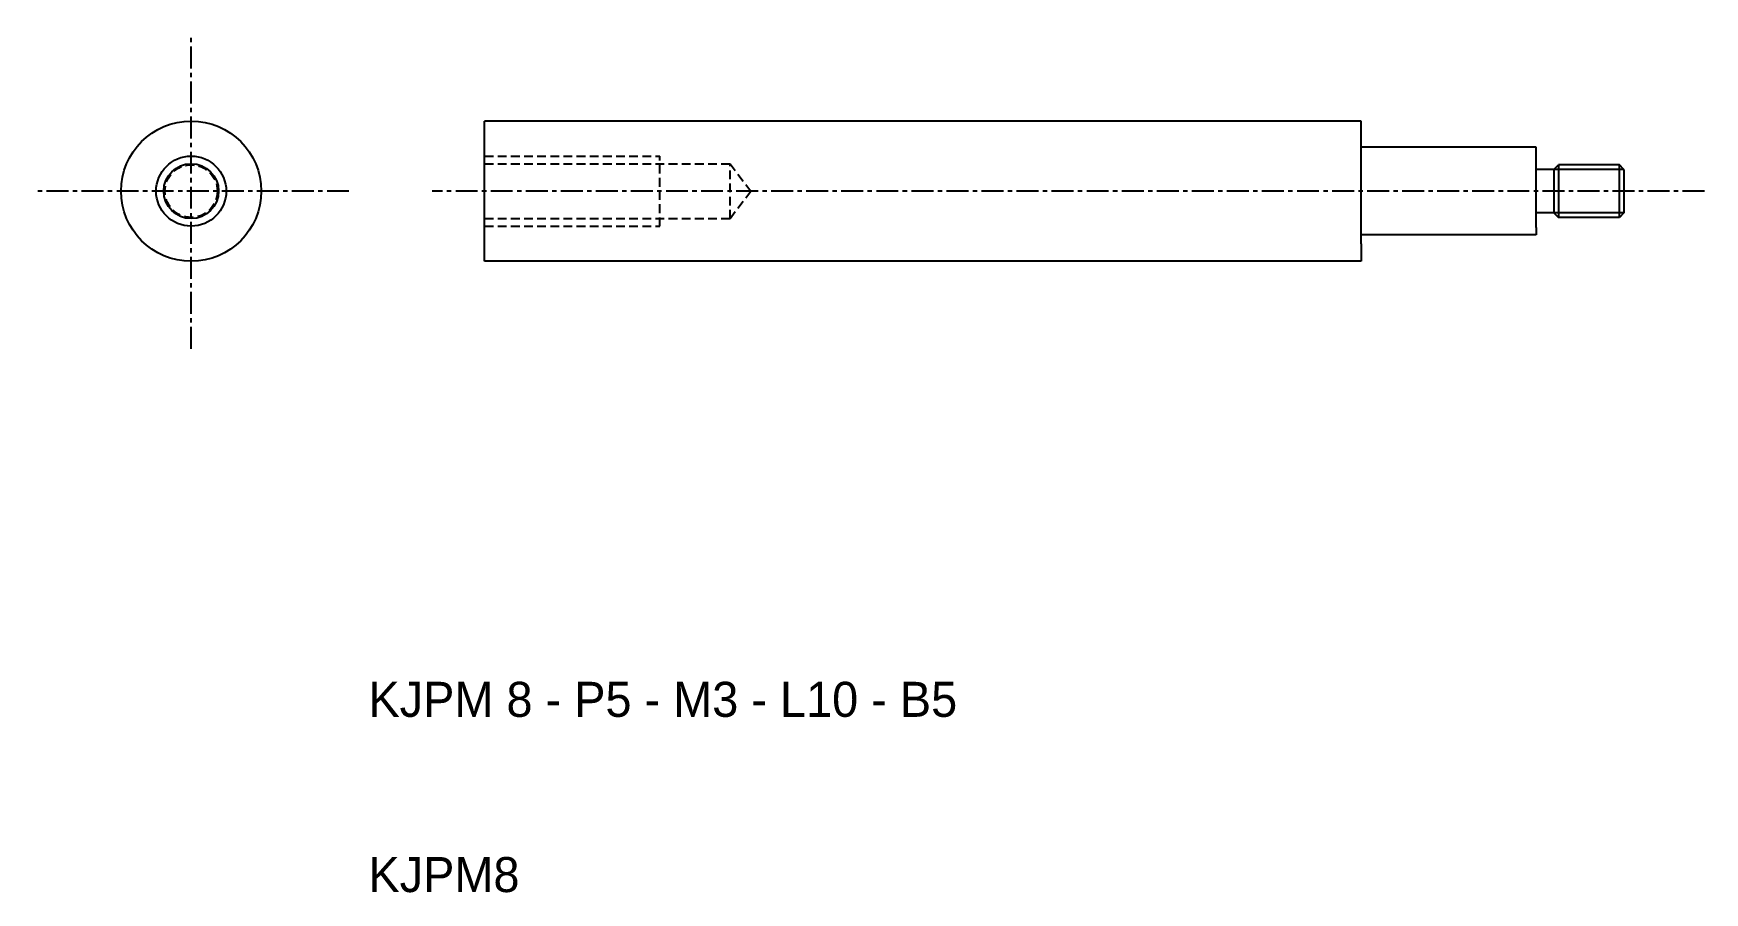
# Model space of a CAD drawing. Extents: x -25.7 to 69.6, y 10 to 59.
import ezdxf

# ---------------------------------------------------------------- set-up
doc = ezdxf.new("R2010")
doc.units = 0
doc.linetypes.add('CENTER', pattern=[2, 1.25, -0.25, 0.25, -0.25])
doc.linetypes.add('DASHED', pattern=[0.75, 0.5, -0.25])
doc.layers.get('0').update_dxf_attribs({"linetype": 'CONTINUOUS'})
doc.layers.add('CENTER', color=1, linetype='CENTER')

msp = doc.modelspace()

# ---------------------------------------------------------------- linework, layer by layer
at = {"color": 7, "linetype": 'CONTINUOUS'}
for p, q in [((50, 54), (0, 54)), ((0, 46), (0, 54)), ((50, 53), (50, 54)), ((50, 47), (50, 53)), ((60, 52.5), (50, 52.5)), ((60, 52.067), (60, 52.5)), ((60, 47.933), (60, 52.067)), ((61, 51.24), (61.26, 51.5)), ((64.74, 51.5), (61.26, 51.5)), ((61.26, 51.5), (61.26, 48.5)), ((64.74, 48.5), (64.74, 51.5)), ((65, 51.24), (64.74, 51.5)), ((61, 51.24), (60, 51.24)), ((61, 51.24), (61, 48.76)), ((65, 51.24), (65, 48.76)), ((61, 48.76), (60, 48.76)), ((61, 48.76), (61.26, 48.5)), ((65, 48.76), (64.74, 48.5)), ((60, 47.933), (60, 47.5)), ((64.74, 48.5), (61.26, 48.5)), ((60, 47.5), (50, 47.5)), ((50, 47), (50, 46)), ((50, 46), (0, 46))]:
    msp.add_line(p, q, dxfattribs=at)
at = {"color": 3, "linetype": 'DASHED'}
for p, q in [((0, 52), (10, 52)), ((0, 51.567), (14, 51.567)), ((10, 48), (10, 52)), ((14, 48.433), (14, 51.567)), ((14, 51.567), (15.193, 50)), ((14, 48.433), (15.193, 50)), ((0, 48.433), (14, 48.433)), ((0, 48), (10, 48))]:
    msp.add_line(p, q, dxfattribs=at)
at = {"color": 3, "linetype": 'CONTINUOUS'}
for p, q in [((65, 51.24), (61, 51.24)), ((65, 48.76), (61, 48.76))]:
    msp.add_line(p, q, dxfattribs=at)
at = {"color": 7, "linetype": 'CONTINUOUS'}
for radius in [4, 1.567]:
    msp.add_circle((-16.741, 50), radius, dxfattribs=at)
at = {"color": 3, "linetype": 'CONTINUOUS'}
msp.add_circle((-16.741, 50), 2, dxfattribs=at)
at = {"color": 3, "linetype": 'DASHED'}
msp.add_circle((-16.741, 50), 1.5, dxfattribs=at)
at = {"layer": 'CENTER', "color": 1, "linetype": 'CENTER'}
for p, q in [((-16.741, 41), (-16.741, 59)), ((-7.741, 50), (-25.741, 50)), ((69.6, 50), (-3, 50))]:
    msp.add_line(p, q, dxfattribs=at)

# ---------------------------------------------------------------- texts
at = {"color": 7, "linetype": 'CONTINUOUS'}
for s, p in [('KJPM 8 - P5 - M3 - L10 - B5', (-6.629, 20)), ('KJPM8', (-6.629, 10))]:
    msp.add_text(s, height=2, dxfattribs=at).set_placement(p)

doc.saveas('drawing.dxf')
